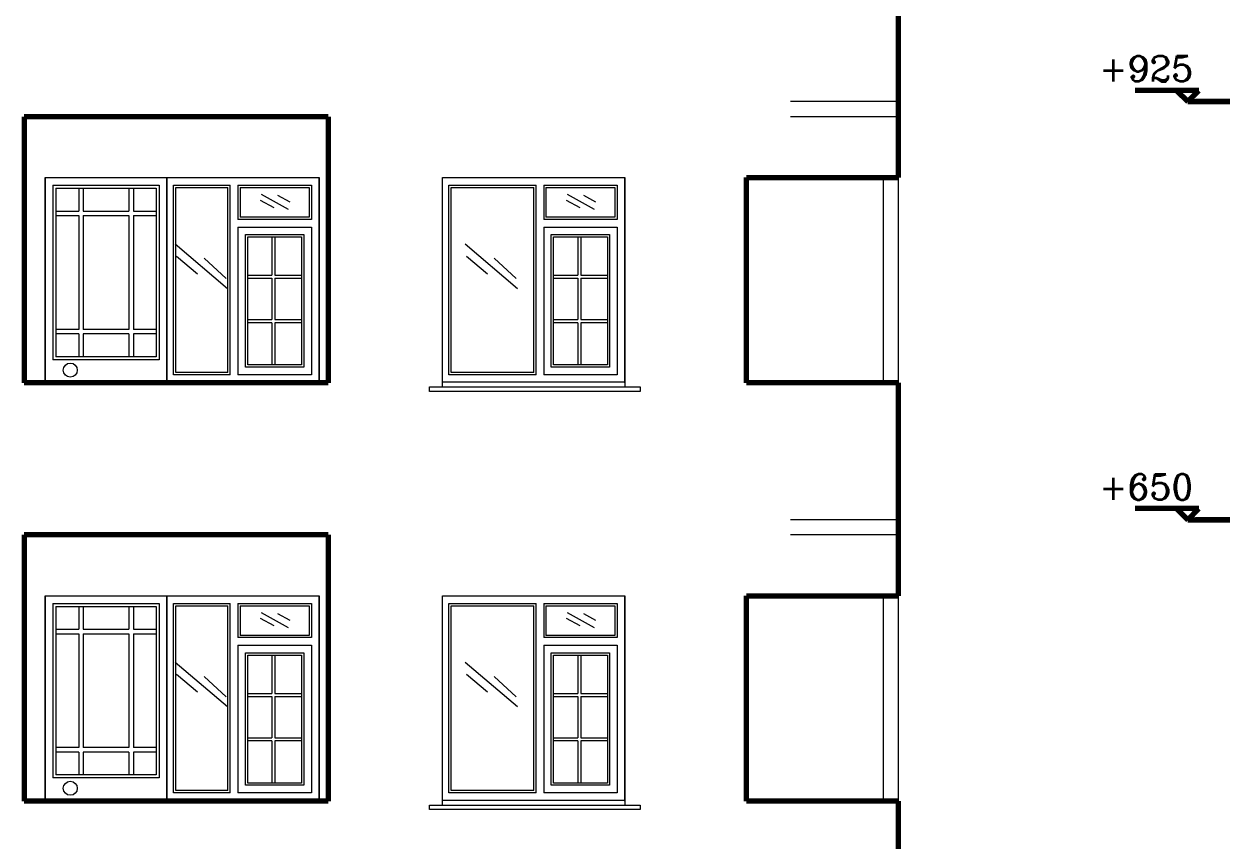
# Model space of a CAD drawing. Header units: millimetres. Extents: x 35860 to 71103, y -11298 to -8385.
# Drawn here: x 58938 to 59730, y -10125 to -9588 of the extents above; entities that cross this region are included whole.
import ezdxf

# ---------------------------------------------------------------- set-up
doc = ezdxf.new("R2010")
doc.units = ezdxf.units.MM
doc.header["$MEASUREMENT"] = 0
doc.layers.get('0').update_dxf_attribs({"lineweight": 15})
doc.layers.add('03_Yazı', color=1, linetype='Continuous', lineweight=30)
doc.layers.add('07', color=3, linetype='Continuous', lineweight=70)
doc.styles.add('ROMANC', font='romanc', dxfattribs={"height": 0.11})

msp = doc.modelspace()

# ---------------------------------------------------------------- linework, layer by layer
for p, q in [((59512.64, -9638.42), (59441.54, -9638.42)), ((59512.64, -9638.42), (59441.54, -9638.42)), ((59512.64, -9648.42), (59441.54, -9648.42)), ((59512.64, -9648.42), (59441.54, -9648.42)), ((58951.53, -9688.42), (58951.53, -9823.42)), ((58951.53, -9688.42), (58951.53, -9820.92)), ((58951.53, -9823.42), (58951.53, -9688.42)), ((58951.53, -9688.42), (58951.53, -9823.42)), ((58951.53, -9688.42), (58951.53, -9820.92)), ((58951.53, -9823.42), (58951.53, -9688.42)), ((58951.53, -9688.42), (58951.53, -9823.42)), ((58951.53, -9688.42), (58951.53, -9820.92)), ((58951.53, -9823.42), (58951.53, -9688.42)), ((58951.53, -9688.42), (58951.53, -9823.42)), ((58951.53, -9688.42), (58951.53, -9823.42)), ((58951.53, -9688.42), (58951.53, -9823.42)), ((58951.53, -9688.42), (58951.53, -9823.42)), ((58951.53, -9688.42), (58951.53, -9823.42)), ((58951.53, -9688.42), (58951.53, -9823.42)), ((58951.53, -9688.42), (59031.53, -9688.42)), ((58951.53, -9688.42), (59031.53, -9688.42)), ((58951.53, -9688.42), (59031.53, -9688.42)), ((58956.53, -9693.42), (58956.53, -9808.23)), ((58956.53, -9693.42), (59026.53, -9693.42)), ((58956.53, -9693.42), (58956.53, -9808.23)), ((58956.53, -9693.42), (59026.53, -9693.42)), ((58956.53, -9693.42), (58956.53, -9808.23)), ((58956.53, -9693.42), (59026.53, -9693.42)), ((58958.53, -9695.42), (58958.53, -9806.23)), ((58958.53, -9695.42), (59024.53, -9695.42)), ((58958.53, -9695.42), (58958.53, -9806.23)), ((58958.53, -9695.42), (59024.53, -9695.42)), ((58958.53, -9695.42), (58958.53, -9806.23)), ((58958.53, -9695.42), (59024.53, -9695.42)), ((58973.53, -9695.42), (58973.53, -9710.42)), ((58973.53, -9695.42), (58973.53, -9710.42)), ((58973.53, -9695.42), (58973.53, -9710.42)), ((58976.53, -9695.42), (58976.53, -9710.42)), ((58976.53, -9695.42), (58976.53, -9710.42)), ((58976.53, -9695.42), (58976.53, -9710.42)), ((59006.53, -9695.42), (59006.53, -9710.42)), ((59006.53, -9695.42), (59006.53, -9710.42)), ((59006.53, -9695.42), (59006.53, -9710.42)), ((59009.53, -9695.42), (59009.53, -9710.42)), ((59009.53, -9695.42), (59009.53, -9710.42)), ((59009.53, -9695.42), (59009.53, -9710.42)), ((59024.53, -9695.42), (59024.53, -9806.23)), ((59024.53, -9695.42), (59024.53, -9806.23)), ((59024.53, -9695.42), (59024.53, -9806.23)), ((59026.53, -9693.42), (59026.53, -9808.23)), ((59026.53, -9693.42), (59026.53, -9808.23)), ((59026.53, -9693.42), (59026.53, -9808.23)), ((59031.53, -9823.42), (59031.53, -9688.42)), ((59031.53, -9688.42), (59131.53, -9688.42)), ((59031.53, -9823.42), (59031.53, -9688.42)), ((59031.53, -9688.42), (59131.53, -9688.42)), ((59031.53, -9823.04), (59031.53, -9688.42)), ((59031.53, -9688.42), (59131.53, -9688.42)), ((59031.53, -9688.42), (59031.53, -9823.42)), ((59031.53, -9688.42), (59031.53, -9823.42)), ((59031.53, -9688.42), (59031.53, -9823.42)), ((59035.79, -9746.42), (59035.79, -9693.42)), ((59035.79, -9693.42), (59073.14, -9693.42)), ((59035.79, -9746.42), (59035.79, -9693.42)), ((59035.79, -9693.42), (59073.14, -9693.42)), ((59035.79, -9746.42), (59035.79, -9693.42)), ((59035.79, -9693.42), (59073.14, -9693.42)), ((59037.29, -9694.92), (59071.64, -9694.92)), ((59037.29, -9741.42), (59037.29, -9694.92)), ((59037.29, -9694.92), (59071.64, -9694.92)), ((59037.29, -9741.42), (59037.29, -9694.92)), ((59037.29, -9694.92), (59071.64, -9694.92)), ((59037.29, -9741.42), (59037.29, -9694.92)), ((59071.64, -9738.92), (59071.64, -9694.92)), ((59071.64, -9738.92), (59071.64, -9694.92)), ((59071.64, -9738.92), (59071.64, -9694.92)), ((59073.14, -9743.92), (59073.14, -9693.42)), ((59073.14, -9743.92), (59073.14, -9693.42)), ((59073.14, -9743.92), (59073.14, -9693.42)), ((59078.14, -9693.42), (59078.14, -9715.92)), ((59078.14, -9693.42), (59126.53, -9693.42)), ((59078.14, -9693.42), (59078.14, -9715.92)), ((59078.14, -9693.42), (59126.53, -9693.42)), ((59078.14, -9693.42), (59078.14, -9715.92)), ((59078.14, -9693.42), (59126.53, -9693.42)), ((59079.64, -9694.92), (59079.64, -9714.42)), ((59079.64, -9694.92), (59125.03, -9694.92)), ((59079.64, -9694.92), (59079.64, -9714.42)), ((59079.64, -9694.92), (59125.03, -9694.92)), ((59079.64, -9694.92), (59079.64, -9714.42)), ((59079.64, -9694.92), (59125.03, -9694.92)), ((59125.03, -9694.92), (59125.03, -9714.42)), ((59125.03, -9694.92), (59125.03, -9714.42)), ((59125.03, -9694.92), (59125.03, -9714.42)), ((59126.53, -9693.42), (59126.53, -9715.92)), ((59126.53, -9693.42), (59126.53, -9715.92)), ((59126.53, -9693.42), (59126.53, -9715.92)), ((59131.53, -9688.42), (59131.53, -9823.42)), ((59131.53, -9688.42), (59131.53, -9820.92)), ((59131.53, -9823.42), (59131.53, -9688.42)), ((59131.53, -9688.42), (59131.53, -9823.42)), ((59131.53, -9688.42), (59131.53, -9820.92)), ((59131.53, -9823.42), (59131.53, -9688.42)), ((59131.53, -9688.42), (59131.53, -9823.42)), ((59131.53, -9688.42), (59131.53, -9820.92)), ((59131.53, -9823.42), (59131.53, -9688.42)), ((59212.64, -9826.04), (59212.64, -9688.42)), ((59212.64, -9826.04), (59212.64, -9688.42)), ((59212.64, -9823.04), (59212.64, -9688.42)), ((59212.64, -9688.42), (59332.64, -9688.42)), ((59216.9, -9746.42), (59216.9, -9693.42)), ((59216.9, -9746.42), (59216.9, -9693.42)), ((59216.9, -9746.42), (59216.9, -9693.42)), ((59216.9, -9693.42), (59274.25, -9693.42)), ((59218.4, -9741.42), (59218.4, -9694.92)), ((59218.4, -9741.42), (59218.4, -9694.92)), ((59218.4, -9694.92), (59272.75, -9694.92)), ((59218.4, -9741.42), (59218.4, -9694.92)), ((59232.64, -9688.42), (59332.64, -9688.42)), ((59232.64, -9688.42), (59332.64, -9688.42)), ((59236.9, -9693.42), (59274.25, -9693.42)), ((59236.9, -9693.42), (59274.25, -9693.42)), ((59238.4, -9694.92), (59272.75, -9694.92)), ((59238.4, -9694.92), (59272.75, -9694.92)), ((59272.75, -9738.92), (59272.75, -9694.92)), ((59272.75, -9738.92), (59272.75, -9694.92)), ((59272.75, -9738.92), (59272.75, -9694.92)), ((59274.25, -9743.92), (59274.25, -9693.42)), ((59274.25, -9743.92), (59274.25, -9693.42)), ((59274.25, -9743.92), (59274.25, -9693.42)), ((59279.25, -9693.42), (59279.25, -9715.92)), ((59279.25, -9693.42), (59327.64, -9693.42)), ((59279.25, -9693.42), (59279.25, -9715.92)), ((59279.25, -9693.42), (59327.64, -9693.42)), ((59279.25, -9693.42), (59279.25, -9715.92)), ((59279.25, -9693.42), (59327.64, -9693.42)), ((59280.75, -9694.92), (59280.75, -9714.42)), ((59280.75, -9694.92), (59326.14, -9694.92)), ((59280.75, -9694.92), (59280.75, -9714.42)), ((59280.75, -9694.92), (59326.14, -9694.92)), ((59280.75, -9694.92), (59280.75, -9714.42)), ((59280.75, -9694.92), (59326.14, -9694.92)), ((59326.14, -9694.92), (59326.14, -9714.42)), ((59326.14, -9694.92), (59326.14, -9714.42)), ((59326.14, -9694.92), (59326.14, -9714.42)), ((59327.64, -9693.42), (59327.64, -9715.92)), ((59327.64, -9693.42), (59327.64, -9715.92)), ((59327.64, -9693.42), (59327.64, -9715.92)), ((59332.64, -9688.42), (59332.64, -9826.04)), ((59332.64, -9688.42), (59332.64, -9820.92)), ((59332.64, -9823.42), (59332.64, -9688.42)), ((59332.64, -9688.42), (59332.64, -9826.04)), ((59332.64, -9688.42), (59332.64, -9820.92)), ((59332.64, -9823.42), (59332.64, -9688.42)), ((59332.64, -9688.42), (59332.64, -9826.04)), ((59332.64, -9688.42), (59332.64, -9820.92)), ((59332.64, -9823.42), (59332.64, -9688.42)), ((59502.64, -9823.42), (59502.64, -9688.42)), ((59512.64, -9823.42), (59512.64, -9688.42)), ((59102.07, -9708.27), (59093.11, -9703.42)), ((59111.51, -9709.48), (59093.83, -9699.55)), ((59112.48, -9704.63), (59104.49, -9700.28)), ((59303.18, -9708.27), (59294.22, -9703.42)), ((59312.63, -9709.48), (59294.94, -9699.55)), ((59313.6, -9704.63), (59305.6, -9700.28)), ((58958.53, -9710.42), (58973.53, -9710.42)), ((58958.53, -9710.42), (58973.53, -9710.42)), ((58958.53, -9710.42), (58973.53, -9710.42)), ((58976.53, -9710.42), (59006.53, -9710.42)), ((58976.53, -9710.42), (59006.53, -9710.42)), ((58976.53, -9710.42), (59006.53, -9710.42)), ((59009.53, -9710.42), (59024.53, -9710.42)), ((59009.53, -9710.42), (59024.53, -9710.42)), ((59009.53, -9710.42), (59024.53, -9710.42)), ((58958.53, -9713.42), (58973.53, -9713.42)), ((58958.53, -9713.42), (58973.53, -9713.42)), ((58958.53, -9713.42), (58973.53, -9713.42)), ((58973.53, -9713.42), (58973.53, -9788.23)), ((58973.53, -9713.42), (58973.53, -9788.23)), ((58973.53, -9713.42), (58973.53, -9788.23)), ((58976.53, -9713.42), (58976.53, -9788.23)), ((58976.53, -9713.42), (59006.53, -9713.42)), ((58976.53, -9713.42), (58976.53, -9788.23)), ((58976.53, -9713.42), (59006.53, -9713.42)), ((58976.53, -9713.42), (58976.53, -9788.23)), ((58976.53, -9713.42), (59006.53, -9713.42)), ((59006.53, -9713.42), (59006.53, -9788.23)), ((59006.53, -9713.42), (59006.53, -9788.23)), ((59006.53, -9713.42), (59006.53, -9788.23)), ((59009.53, -9713.42), (59009.53, -9788.23)), ((59009.53, -9713.42), (59024.53, -9713.42)), ((59009.53, -9713.42), (59009.53, -9788.23)), ((59009.53, -9713.42), (59024.53, -9713.42)), ((59009.53, -9713.42), (59009.53, -9788.23)), ((59009.53, -9713.42), (59024.53, -9713.42)), ((59126.53, -9715.92), (59078.14, -9715.92)), ((59126.53, -9715.92), (59078.14, -9715.92)), ((59126.53, -9715.92), (59078.14, -9715.92)), ((59125.03, -9714.42), (59079.64, -9714.42)), ((59125.03, -9714.42), (59079.64, -9714.42)), ((59125.03, -9714.42), (59079.64, -9714.42)), ((59327.64, -9715.92), (59279.25, -9715.92)), ((59327.64, -9715.92), (59279.25, -9715.92)), ((59327.64, -9715.92), (59279.25, -9715.92)), ((59326.14, -9714.42), (59280.75, -9714.42)), ((59326.14, -9714.42), (59280.75, -9714.42)), ((59326.14, -9714.42), (59280.75, -9714.42)), ((59071.64, -9816.54), (59071.64, -9722.42)), ((59071.64, -9816.54), (59071.64, -9722.42)), ((59071.64, -9816.54), (59071.64, -9722.42)), ((59073.14, -9818.04), (59073.14, -9720.92)), ((59073.14, -9818.04), (59073.14, -9720.92)), ((59073.14, -9818.04), (59073.14, -9720.92)), ((59078.14, -9720.92), (59078.14, -9818.04)), ((59078.14, -9720.92), (59126.53, -9720.92)), ((59078.14, -9720.92), (59078.14, -9818.04)), ((59078.14, -9720.92), (59126.53, -9720.92)), ((59078.14, -9720.92), (59078.14, -9818.04)), ((59078.14, -9720.92), (59126.53, -9720.92)), ((59083.14, -9813.04), (59083.14, -9725.92)), ((59083.14, -9725.92), (59121.53, -9725.92)), ((59083.14, -9813.04), (59083.14, -9725.92)), ((59083.14, -9725.92), (59121.53, -9725.92)), ((59083.14, -9813.04), (59083.14, -9725.92)), ((59083.14, -9725.92), (59121.53, -9725.92)), ((59084.64, -9811.54), (59084.64, -9727.42)), ((59084.64, -9727.42), (59120.03, -9727.42)), ((59084.64, -9811.54), (59084.64, -9727.42)), ((59084.64, -9727.42), (59120.03, -9727.42)), ((59084.64, -9811.54), (59084.64, -9727.42)), ((59084.64, -9727.42), (59120.03, -9727.42)), ((59100.58, -9727.42), (59100.58, -9752.64)), ((59100.58, -9727.42), (59100.58, -9752.64)), ((59100.58, -9727.42), (59100.58, -9752.64)), ((59102.58, -9727.42), (59102.58, -9752.64)), ((59102.58, -9727.42), (59102.58, -9752.64)), ((59102.58, -9727.42), (59102.58, -9752.64)), ((59120.03, -9727.42), (59120.03, -9811.54)), ((59120.03, -9727.42), (59120.03, -9811.54)), ((59120.03, -9727.42), (59120.03, -9811.54)), ((59121.53, -9725.92), (59121.53, -9813.04)), ((59121.53, -9725.92), (59121.53, -9813.04)), ((59121.53, -9725.92), (59121.53, -9813.04)), ((59126.53, -9720.92), (59126.53, -9818.04)), ((59126.53, -9720.92), (59126.53, -9818.04)), ((59126.53, -9720.92), (59126.53, -9818.04)), ((59272.75, -9816.54), (59272.75, -9722.42)), ((59272.75, -9816.54), (59272.75, -9722.42)), ((59272.75, -9816.54), (59272.75, -9722.42)), ((59274.25, -9818.04), (59274.25, -9720.92)), ((59274.25, -9818.04), (59274.25, -9720.92)), ((59274.25, -9818.04), (59274.25, -9720.92)), ((59279.25, -9720.92), (59279.25, -9818.04)), ((59279.25, -9720.92), (59327.64, -9720.92)), ((59279.25, -9720.92), (59279.25, -9818.04)), ((59279.25, -9720.92), (59327.64, -9720.92)), ((59279.25, -9720.92), (59279.25, -9818.04)), ((59279.25, -9720.92), (59327.64, -9720.92)), ((59284.25, -9813.04), (59284.25, -9725.92)), ((59284.25, -9725.92), (59322.64, -9725.92)), ((59284.25, -9813.04), (59284.25, -9725.92)), ((59284.25, -9725.92), (59322.64, -9725.92)), ((59284.25, -9813.04), (59284.25, -9725.92)), ((59284.25, -9725.92), (59322.64, -9725.92)), ((59285.75, -9811.54), (59285.75, -9727.42)), ((59285.75, -9727.42), (59321.14, -9727.42)), ((59285.75, -9811.54), (59285.75, -9727.42)), ((59285.75, -9727.42), (59321.14, -9727.42)), ((59285.75, -9811.54), (59285.75, -9727.42)), ((59285.75, -9727.42), (59321.14, -9727.42)), ((59301.7, -9727.42), (59301.7, -9752.64)), ((59301.7, -9727.42), (59301.7, -9752.64)), ((59301.7, -9727.42), (59301.7, -9752.64)), ((59303.7, -9727.42), (59303.7, -9752.64)), ((59303.7, -9727.42), (59303.7, -9752.64)), ((59303.7, -9727.42), (59303.7, -9752.64)), ((59321.14, -9727.42), (59321.14, -9811.54)), ((59321.14, -9727.42), (59321.14, -9811.54)), ((59321.14, -9727.42), (59321.14, -9811.54)), ((59322.64, -9725.92), (59322.64, -9813.04)), ((59322.64, -9725.92), (59322.64, -9813.04)), ((59322.64, -9725.92), (59322.64, -9813.04)), ((59327.64, -9720.92), (59327.64, -9818.04)), ((59327.64, -9720.92), (59327.64, -9818.04)), ((59327.64, -9720.92), (59327.64, -9818.04)), ((59035.79, -9818.04), (59035.79, -9733.42)), ((59035.79, -9818.04), (59035.79, -9733.42)), ((59035.79, -9818.04), (59035.79, -9733.42)), ((59071.27, -9761.53), (59036.87, -9732.24)), ((59037.29, -9816.54), (59037.29, -9734.92)), ((59037.29, -9816.54), (59037.29, -9734.92)), ((59037.29, -9816.54), (59037.29, -9734.92)), ((59216.9, -9818.04), (59216.9, -9733.42)), ((59216.9, -9818.04), (59216.9, -9733.42)), ((59216.9, -9818.04), (59216.9, -9733.42)), ((59218.4, -9816.54), (59218.4, -9734.92)), ((59218.4, -9816.54), (59218.4, -9734.92)), ((59218.4, -9816.54), (59218.4, -9734.92)), ((59262, -9761.53), (59227.61, -9732.24)), ((59051.65, -9751.85), (59037.84, -9740.23)), ((59070.54, -9754.75), (59056.01, -9741.44)), ((59242.38, -9751.85), (59228.57, -9740.23)), ((59261.27, -9754.75), (59246.74, -9741.44)), ((59084.64, -9752.64), (59100.58, -9752.64)), ((59084.64, -9752.64), (59100.58, -9752.64)), ((59084.64, -9752.64), (59100.58, -9752.64)), ((59084.64, -9754.64), (59100.58, -9754.64)), ((59084.64, -9754.64), (59100.58, -9754.64)), ((59084.64, -9754.64), (59100.58, -9754.64)), ((59100.58, -9754.64), (59100.58, -9781.73)), ((59100.58, -9754.64), (59100.58, -9781.73)), ((59100.58, -9754.64), (59100.58, -9781.73)), ((59102.58, -9752.64), (59120.03, -9752.64)), ((59102.58, -9752.64), (59120.03, -9752.64)), ((59102.58, -9752.64), (59120.03, -9752.64)), ((59102.58, -9754.64), (59102.58, -9781.73)), ((59102.58, -9754.64), (59120.03, -9754.64)), ((59102.58, -9754.64), (59102.58, -9781.73)), ((59102.58, -9754.64), (59120.03, -9754.64)), ((59102.58, -9754.64), (59102.58, -9781.73)), ((59102.58, -9754.64), (59120.03, -9754.64)), ((59285.75, -9752.64), (59301.7, -9752.64)), ((59285.75, -9752.64), (59301.7, -9752.64)), ((59285.75, -9752.64), (59301.7, -9752.64)), ((59285.75, -9754.64), (59301.7, -9754.64)), ((59285.75, -9754.64), (59301.7, -9754.64)), ((59285.75, -9754.64), (59301.7, -9754.64)), ((59301.7, -9754.64), (59301.7, -9781.73)), ((59301.7, -9754.64), (59301.7, -9781.73)), ((59301.7, -9754.64), (59301.7, -9781.73)), ((59303.7, -9752.64), (59321.14, -9752.64)), ((59303.7, -9752.64), (59321.14, -9752.64)), ((59303.7, -9752.64), (59321.14, -9752.64)), ((59303.7, -9754.64), (59303.7, -9781.73)), ((59303.7, -9754.64), (59321.14, -9754.64)), ((59303.7, -9754.64), (59303.7, -9781.73)), ((59303.7, -9754.64), (59321.14, -9754.64)), ((59303.7, -9754.64), (59303.7, -9781.73)), ((59303.7, -9754.64), (59321.14, -9754.64)), ((59084.64, -9781.73), (59100.58, -9781.73)), ((59084.64, -9781.73), (59100.58, -9781.73)), ((59084.64, -9781.73), (59100.58, -9781.73)), ((59102.58, -9781.73), (59120.12, -9781.73)), ((59102.58, -9781.73), (59120.12, -9781.73)), ((59102.58, -9781.73), (59120.12, -9781.73)), ((59285.75, -9781.73), (59301.7, -9781.73)), ((59285.75, -9781.73), (59301.7, -9781.73)), ((59285.75, -9781.73), (59301.7, -9781.73)), ((59303.7, -9781.73), (59321.23, -9781.73)), ((59303.7, -9781.73), (59321.23, -9781.73)), ((59303.7, -9781.73), (59321.23, -9781.73)), ((58973.53, -9788.23), (58958.53, -9788.23)), ((58973.53, -9788.23), (58958.53, -9788.23)), ((58973.53, -9788.23), (58958.53, -9788.23)), ((59006.53, -9788.23), (58976.53, -9788.23)), ((59006.53, -9788.23), (58976.53, -9788.23)), ((59006.53, -9788.23), (58976.53, -9788.23)), ((59024.53, -9788.23), (59009.53, -9788.23)), ((59024.53, -9788.23), (59009.53, -9788.23)), ((59024.53, -9788.23), (59009.53, -9788.23)), ((59100.58, -9783.87), (59084.64, -9783.87)), ((59100.58, -9783.87), (59084.64, -9783.87)), ((59100.58, -9783.87), (59084.64, -9783.87)), ((59100.58, -9783.87), (59100.58, -9811.54)), ((59100.58, -9783.87), (59100.58, -9811.54)), ((59100.58, -9783.87), (59100.58, -9811.54)), ((59102.58, -9783.87), (59102.58, -9811.54)), ((59120.03, -9783.87), (59102.58, -9783.87)), ((59102.58, -9783.87), (59102.58, -9811.54)), ((59120.03, -9783.87), (59102.58, -9783.87)), ((59102.58, -9783.87), (59102.58, -9811.54)), ((59120.03, -9783.87), (59102.58, -9783.87)), ((59301.7, -9783.87), (59285.75, -9783.87)), ((59301.7, -9783.87), (59285.75, -9783.87)), ((59301.7, -9783.87), (59285.75, -9783.87)), ((59301.7, -9783.87), (59301.7, -9811.54)), ((59301.7, -9783.87), (59301.7, -9811.54)), ((59301.7, -9783.87), (59301.7, -9811.54)), ((59303.7, -9783.87), (59303.7, -9811.54)), ((59321.14, -9783.87), (59303.7, -9783.87)), ((59303.7, -9783.87), (59303.7, -9811.54)), ((59321.14, -9783.87), (59303.7, -9783.87)), ((59303.7, -9783.87), (59303.7, -9811.54)), ((59321.14, -9783.87), (59303.7, -9783.87)), ((58973.53, -9791.23), (58958.53, -9791.23)), ((58973.53, -9791.23), (58958.53, -9791.23)), ((58973.53, -9791.23), (58958.53, -9791.23)), ((58973.53, -9791.23), (58973.53, -9806.23)), ((58973.53, -9791.23), (58973.53, -9806.23)), ((58973.53, -9791.23), (58973.53, -9806.23)), ((59006.53, -9791.23), (58976.53, -9791.23)), ((58976.53, -9791.23), (58976.53, -9806.23)), ((59006.53, -9791.23), (58976.53, -9791.23)), ((58976.53, -9791.23), (58976.53, -9806.23)), ((59006.53, -9791.23), (58976.53, -9791.23)), ((58976.53, -9791.23), (58976.53, -9806.23)), ((59006.53, -9791.23), (59006.53, -9806.23)), ((59006.53, -9791.23), (59006.53, -9806.23)), ((59006.53, -9791.23), (59006.53, -9806.23)), ((59009.53, -9791.23), (59009.53, -9806.23)), ((59024.53, -9791.23), (59009.53, -9791.23)), ((59009.53, -9791.23), (59009.53, -9806.23)), ((59024.53, -9791.23), (59009.53, -9791.23)), ((59009.53, -9791.23), (59009.53, -9806.23)), ((59024.53, -9791.23), (59009.53, -9791.23)), ((59024.53, -9806.23), (58958.53, -9806.23)), ((59024.53, -9806.23), (58958.53, -9806.23)), ((59024.53, -9806.23), (58958.53, -9806.23)), ((59026.53, -9808.23), (58956.53, -9808.23)), ((59026.53, -9808.23), (58956.53, -9808.23)), ((59026.53, -9808.23), (58956.53, -9808.23)), ((59121.53, -9813.04), (59083.14, -9813.04)), ((59121.53, -9813.04), (59083.14, -9813.04)), ((59121.53, -9813.04), (59083.14, -9813.04)), ((59120.03, -9811.54), (59084.64, -9811.54)), ((59120.03, -9811.54), (59084.64, -9811.54)), ((59120.03, -9811.54), (59084.64, -9811.54)), ((59322.64, -9813.04), (59284.25, -9813.04)), ((59322.64, -9813.04), (59284.25, -9813.04)), ((59322.64, -9813.04), (59284.25, -9813.04)), ((59321.14, -9811.54), (59285.75, -9811.54)), ((59321.14, -9811.54), (59285.75, -9811.54)), ((59321.14, -9811.54), (59285.75, -9811.54)), ((59073.14, -9818.04), (59035.79, -9818.04)), ((59073.14, -9818.04), (59035.79, -9818.04)), ((59073.14, -9818.04), (59035.79, -9818.04)), ((59071.64, -9816.54), (59037.29, -9816.54)), ((59071.64, -9816.54), (59037.29, -9816.54)), ((59071.64, -9816.54), (59037.29, -9816.54)), ((59126.53, -9818.04), (59078.14, -9818.04)), ((59126.53, -9818.04), (59078.14, -9818.04)), ((59126.53, -9818.04), (59078.14, -9818.04)), ((59274.25, -9818.04), (59216.9, -9818.04)), ((59272.75, -9816.54), (59218.4, -9816.54)), ((59274.25, -9818.04), (59236.9, -9818.04)), ((59274.25, -9818.04), (59236.9, -9818.04)), ((59272.75, -9816.54), (59238.4, -9816.54)), ((59272.75, -9816.54), (59238.4, -9816.54)), ((59327.64, -9818.04), (59279.25, -9818.04)), ((59327.64, -9818.04), (59279.25, -9818.04)), ((59327.64, -9818.04), (59279.25, -9818.04)), ((59204.14, -9829.04), (59204.14, -9826.04)), ((59204.14, -9829.04), (59204.14, -9826.04)), ((59204.14, -9829.04), (59204.14, -9826.04)), ((59204.14, -9826.04), (59342.64, -9826.04)), ((59342.64, -9829.04), (59204.14, -9829.04)), ((59332.64, -9823.04), (59212.64, -9823.04)), ((59224.14, -9826.04), (59342.64, -9826.04)), ((59224.14, -9826.04), (59342.64, -9826.04)), ((59342.64, -9829.04), (59224.14, -9829.04)), ((59342.64, -9829.04), (59224.14, -9829.04)), ((59332.64, -9823.04), (59232.64, -9823.04)), ((59332.64, -9823.04), (59232.64, -9823.04)), ((59332.64, -9823.42), (59332.64, -9823.42)), ((59332.64, -9823.42), (59332.64, -9826.04)), ((59332.64, -9823.42), (59332.64, -9823.42)), ((59332.64, -9823.42), (59332.64, -9826.04)), ((59332.64, -9823.42), (59332.64, -9823.42)), ((59332.64, -9823.42), (59332.64, -9826.04)), ((59342.64, -9826.04), (59342.64, -9829.04)), ((59342.64, -9826.04), (59342.64, -9829.04)), ((59342.64, -9826.04), (59342.64, -9829.04)), ((59512.64, -9913.42), (59441.54, -9913.42)), ((59512.64, -9913.42), (59441.54, -9913.42)), ((59512.64, -9923.42), (59441.54, -9923.42)), ((59512.64, -9923.42), (59441.54, -9923.42)), ((58951.53, -9963.42), (58951.53, -10098.42)), ((58951.53, -9963.42), (58951.53, -10095.92)), ((58951.53, -10098.42), (58951.53, -9963.42)), ((58951.53, -9963.42), (58951.53, -10098.42)), ((58951.53, -9963.42), (58951.53, -10095.92)), ((58951.53, -10098.42), (58951.53, -9963.42)), ((58951.53, -9963.42), (58951.53, -10098.42)), ((58951.53, -9963.42), (58951.53, -10095.92)), ((58951.53, -10098.42), (58951.53, -9963.42)), ((58951.53, -9963.42), (58951.53, -10098.42)), ((58951.53, -9963.42), (58951.53, -10098.42)), ((58951.53, -9963.42), (58951.53, -10098.42)), ((58951.53, -9963.42), (58951.53, -10098.42)), ((58951.53, -9963.42), (58951.53, -10098.42)), ((58951.53, -9963.42), (58951.53, -10098.42)), ((58951.53, -9963.42), (59031.53, -9963.42)), ((58951.53, -9963.42), (59031.53, -9963.42)), ((58951.53, -9963.42), (59031.53, -9963.42)), ((59031.53, -10098.42), (59031.53, -9963.42)), ((59031.53, -9963.42), (59131.53, -9963.42)), ((59031.53, -10098.42), (59031.53, -9963.42)), ((59031.53, -9963.42), (59131.53, -9963.42)), ((59031.53, -10098.04), (59031.53, -9963.42)), ((59031.53, -9963.42), (59131.53, -9963.42)), ((59031.53, -9963.42), (59031.53, -10098.42)), ((59031.53, -9963.42), (59031.53, -10098.42)), ((59031.53, -9963.42), (59031.53, -10098.42)), ((59131.53, -9963.42), (59131.53, -10098.42)), ((59131.53, -9963.42), (59131.53, -10095.92)), ((59131.53, -10098.42), (59131.53, -9963.42)), ((59131.53, -9963.42), (59131.53, -10098.42)), ((59131.53, -9963.42), (59131.53, -10095.92)), ((59131.53, -10098.42), (59131.53, -9963.42)), ((59131.53, -9963.42), (59131.53, -10098.42)), ((59131.53, -9963.42), (59131.53, -10095.92)), ((59131.53, -10098.42), (59131.53, -9963.42)), ((59212.64, -10101.04), (59212.64, -9963.42)), ((59212.64, -10101.04), (59212.64, -9963.42)), ((59212.64, -10098.04), (59212.64, -9963.42)), ((59212.64, -9963.42), (59332.64, -9963.42)), ((59232.64, -9963.42), (59332.64, -9963.42)), ((59232.64, -9963.42), (59332.64, -9963.42)), ((59332.64, -9963.42), (59332.64, -10101.04)), ((59332.64, -9963.42), (59332.64, -10095.92)), ((59332.64, -10098.42), (59332.64, -9963.42)), ((59332.64, -9963.42), (59332.64, -10101.04)), ((59332.64, -9963.42), (59332.64, -10095.92)), ((59332.64, -10098.42), (59332.64, -9963.42)), ((59332.64, -9963.42), (59332.64, -10101.04)), ((59332.64, -9963.42), (59332.64, -10095.92)), ((59332.64, -10098.42), (59332.64, -9963.42)), ((59502.64, -10098.42), (59502.64, -9963.42)), ((59512.64, -10098.42), (59512.64, -9963.42)), ((58956.53, -9968.42), (58956.53, -10083.23)), ((58956.53, -9968.42), (59026.53, -9968.42)), ((58956.53, -9968.42), (58956.53, -10083.23)), ((58956.53, -9968.42), (59026.53, -9968.42)), ((58956.53, -9968.42), (58956.53, -10083.23)), ((58956.53, -9968.42), (59026.53, -9968.42)), ((58958.53, -9970.42), (58958.53, -10081.23)), ((58958.53, -9970.42), (59024.53, -9970.42)), ((58958.53, -9970.42), (58958.53, -10081.23)), ((58958.53, -9970.42), (59024.53, -9970.42)), ((58958.53, -9970.42), (58958.53, -10081.23)), ((58958.53, -9970.42), (59024.53, -9970.42)), ((58973.53, -9970.42), (58973.53, -9985.42)), ((58973.53, -9970.42), (58973.53, -9985.42)), ((58973.53, -9970.42), (58973.53, -9985.42)), ((58976.53, -9970.42), (58976.53, -9985.42)), ((58976.53, -9970.42), (58976.53, -9985.42)), ((58976.53, -9970.42), (58976.53, -9985.42)), ((59006.53, -9970.42), (59006.53, -9985.42)), ((59006.53, -9970.42), (59006.53, -9985.42)), ((59006.53, -9970.42), (59006.53, -9985.42)), ((59009.53, -9970.42), (59009.53, -9985.42)), ((59009.53, -9970.42), (59009.53, -9985.42)), ((59009.53, -9970.42), (59009.53, -9985.42)), ((59024.53, -9970.42), (59024.53, -10081.23)), ((59024.53, -9970.42), (59024.53, -10081.23)), ((59024.53, -9970.42), (59024.53, -10081.23)), ((59026.53, -9968.42), (59026.53, -10083.23)), ((59026.53, -9968.42), (59026.53, -10083.23)), ((59026.53, -9968.42), (59026.53, -10083.23)), ((59035.79, -10021.42), (59035.79, -9968.42)), ((59035.79, -9968.42), (59073.14, -9968.42)), ((59035.79, -10021.42), (59035.79, -9968.42)), ((59035.79, -9968.42), (59073.14, -9968.42)), ((59035.79, -10021.42), (59035.79, -9968.42)), ((59035.79, -9968.42), (59073.14, -9968.42)), ((59037.29, -9969.92), (59071.64, -9969.92)), ((59037.29, -10016.42), (59037.29, -9969.92)), ((59037.29, -9969.92), (59071.64, -9969.92)), ((59037.29, -10016.42), (59037.29, -9969.92)), ((59037.29, -9969.92), (59071.64, -9969.92)), ((59037.29, -10016.42), (59037.29, -9969.92)), ((59071.64, -10013.92), (59071.64, -9969.92)), ((59071.64, -10013.92), (59071.64, -9969.92)), ((59071.64, -10013.92), (59071.64, -9969.92)), ((59073.14, -10018.92), (59073.14, -9968.42)), ((59073.14, -10018.92), (59073.14, -9968.42)), ((59073.14, -10018.92), (59073.14, -9968.42)), ((59078.14, -9968.42), (59078.14, -9990.92)), ((59078.14, -9968.42), (59126.53, -9968.42)), ((59078.14, -9968.42), (59078.14, -9990.92)), ((59078.14, -9968.42), (59126.53, -9968.42)), ((59078.14, -9968.42), (59078.14, -9990.92)), ((59078.14, -9968.42), (59126.53, -9968.42)), ((59079.64, -9969.92), (59079.64, -9989.42)), ((59079.64, -9969.92), (59125.03, -9969.92)), ((59079.64, -9969.92), (59079.64, -9989.42)), ((59079.64, -9969.92), (59125.03, -9969.92)), ((59079.64, -9969.92), (59079.64, -9989.42)), ((59079.64, -9969.92), (59125.03, -9969.92)), ((59125.03, -9969.92), (59125.03, -9989.42)), ((59125.03, -9969.92), (59125.03, -9989.42)), ((59125.03, -9969.92), (59125.03, -9989.42)), ((59126.53, -9968.42), (59126.53, -9990.92)), ((59126.53, -9968.42), (59126.53, -9990.92)), ((59126.53, -9968.42), (59126.53, -9990.92)), ((59216.9, -10021.42), (59216.9, -9968.42)), ((59216.9, -10021.42), (59216.9, -9968.42)), ((59216.9, -10021.42), (59216.9, -9968.42)), ((59216.9, -9968.42), (59274.25, -9968.42)), ((59218.4, -10016.42), (59218.4, -9969.92)), ((59218.4, -10016.42), (59218.4, -9969.92)), ((59218.4, -9969.92), (59272.75, -9969.92)), ((59218.4, -10016.42), (59218.4, -9969.92)), ((59236.9, -9968.42), (59274.25, -9968.42)), ((59236.9, -9968.42), (59274.25, -9968.42)), ((59238.4, -9969.92), (59272.75, -9969.92)), ((59238.4, -9969.92), (59272.75, -9969.92)), ((59272.75, -10013.92), (59272.75, -9969.92)), ((59272.75, -10013.92), (59272.75, -9969.92)), ((59272.75, -10013.92), (59272.75, -9969.92)), ((59274.25, -10018.92), (59274.25, -9968.42)), ((59274.25, -10018.92), (59274.25, -9968.42)), ((59274.25, -10018.92), (59274.25, -9968.42)), ((59279.25, -9968.42), (59279.25, -9990.92)), ((59279.25, -9968.42), (59327.64, -9968.42)), ((59279.25, -9968.42), (59279.25, -9990.92)), ((59279.25, -9968.42), (59327.64, -9968.42)), ((59279.25, -9968.42), (59279.25, -9990.92)), ((59279.25, -9968.42), (59327.64, -9968.42)), ((59280.75, -9969.92), (59280.75, -9989.42)), ((59280.75, -9969.92), (59326.14, -9969.92)), ((59280.75, -9969.92), (59280.75, -9989.42)), ((59280.75, -9969.92), (59326.14, -9969.92)), ((59280.75, -9969.92), (59280.75, -9989.42)), ((59280.75, -9969.92), (59326.14, -9969.92)), ((59326.14, -9969.92), (59326.14, -9989.42)), ((59326.14, -9969.92), (59326.14, -9989.42)), ((59326.14, -9969.92), (59326.14, -9989.42)), ((59327.64, -9968.42), (59327.64, -9990.92)), ((59327.64, -9968.42), (59327.64, -9990.92)), ((59327.64, -9968.42), (59327.64, -9990.92)), ((59102.07, -9983.27), (59093.11, -9978.42)), ((59111.51, -9984.48), (59093.83, -9974.55)), ((59112.48, -9979.63), (59104.49, -9975.28)), ((59303.18, -9983.27), (59294.22, -9978.42)), ((59312.63, -9984.48), (59294.94, -9974.55)), ((59313.6, -9979.63), (59305.6, -9975.28)), ((58958.53, -9985.42), (58973.53, -9985.42)), ((58958.53, -9985.42), (58973.53, -9985.42)), ((58958.53, -9985.42), (58973.53, -9985.42)), ((58958.53, -9988.42), (58973.53, -9988.42)), ((58958.53, -9988.42), (58973.53, -9988.42)), ((58958.53, -9988.42), (58973.53, -9988.42)), ((58973.53, -9988.42), (58973.53, -10063.23)), ((58973.53, -9988.42), (58973.53, -10063.23)), ((58973.53, -9988.42), (58973.53, -10063.23)), ((58976.53, -9985.42), (59006.53, -9985.42)), ((58976.53, -9985.42), (59006.53, -9985.42)), ((58976.53, -9985.42), (59006.53, -9985.42)), ((58976.53, -9988.42), (58976.53, -10063.23)), ((58976.53, -9988.42), (59006.53, -9988.42)), ((58976.53, -9988.42), (58976.53, -10063.23)), ((58976.53, -9988.42), (59006.53, -9988.42)), ((58976.53, -9988.42), (58976.53, -10063.23)), ((58976.53, -9988.42), (59006.53, -9988.42)), ((59006.53, -9988.42), (59006.53, -10063.23)), ((59006.53, -9988.42), (59006.53, -10063.23)), ((59006.53, -9988.42), (59006.53, -10063.23)), ((59009.53, -9985.42), (59024.53, -9985.42)), ((59009.53, -9985.42), (59024.53, -9985.42)), ((59009.53, -9985.42), (59024.53, -9985.42)), ((59009.53, -9988.42), (59009.53, -10063.23)), ((59009.53, -9988.42), (59024.53, -9988.42)), ((59009.53, -9988.42), (59009.53, -10063.23)), ((59009.53, -9988.42), (59024.53, -9988.42)), ((59009.53, -9988.42), (59009.53, -10063.23)), ((59009.53, -9988.42), (59024.53, -9988.42)), ((59073.14, -10093.04), (59073.14, -9995.92)), ((59073.14, -10093.04), (59073.14, -9995.92)), ((59073.14, -10093.04), (59073.14, -9995.92)), ((59126.53, -9990.92), (59078.14, -9990.92)), ((59126.53, -9990.92), (59078.14, -9990.92)), ((59126.53, -9990.92), (59078.14, -9990.92)), ((59078.14, -9995.92), (59078.14, -10093.04)), ((59078.14, -9995.92), (59126.53, -9995.92)), ((59078.14, -9995.92), (59078.14, -10093.04)), ((59078.14, -9995.92), (59126.53, -9995.92)), ((59078.14, -9995.92), (59078.14, -10093.04)), ((59078.14, -9995.92), (59126.53, -9995.92)), ((59125.03, -9989.42), (59079.64, -9989.42)), ((59125.03, -9989.42), (59079.64, -9989.42)), ((59125.03, -9989.42), (59079.64, -9989.42)), ((59126.53, -9995.92), (59126.53, -10093.04)), ((59126.53, -9995.92), (59126.53, -10093.04)), ((59126.53, -9995.92), (59126.53, -10093.04)), ((59274.25, -10093.04), (59274.25, -9995.92)), ((59274.25, -10093.04), (59274.25, -9995.92)), ((59274.25, -10093.04), (59274.25, -9995.92)), ((59327.64, -9990.92), (59279.25, -9990.92)), ((59327.64, -9990.92), (59279.25, -9990.92)), ((59327.64, -9990.92), (59279.25, -9990.92)), ((59279.25, -9995.92), (59279.25, -10093.04)), ((59279.25, -9995.92), (59327.64, -9995.92)), ((59279.25, -9995.92), (59279.25, -10093.04)), ((59279.25, -9995.92), (59327.64, -9995.92)), ((59279.25, -9995.92), (59279.25, -10093.04)), ((59279.25, -9995.92), (59327.64, -9995.92)), ((59326.14, -9989.42), (59280.75, -9989.42)), ((59326.14, -9989.42), (59280.75, -9989.42)), ((59326.14, -9989.42), (59280.75, -9989.42)), ((59327.64, -9995.92), (59327.64, -10093.04)), ((59327.64, -9995.92), (59327.64, -10093.04)), ((59327.64, -9995.92), (59327.64, -10093.04)), ((59071.64, -10091.54), (59071.64, -9997.42)), ((59071.64, -10091.54), (59071.64, -9997.42)), ((59071.64, -10091.54), (59071.64, -9997.42)), ((59083.14, -10088.04), (59083.14, -10000.92)), ((59083.14, -10000.92), (59121.53, -10000.92)), ((59083.14, -10088.04), (59083.14, -10000.92)), ((59083.14, -10000.92), (59121.53, -10000.92)), ((59083.14, -10088.04), (59083.14, -10000.92)), ((59083.14, -10000.92), (59121.53, -10000.92)), ((59084.64, -10086.54), (59084.64, -10002.42)), ((59084.64, -10002.42), (59120.03, -10002.42)), ((59084.64, -10086.54), (59084.64, -10002.42)), ((59084.64, -10002.42), (59120.03, -10002.42)), ((59084.64, -10086.54), (59084.64, -10002.42)), ((59084.64, -10002.42), (59120.03, -10002.42)), ((59100.58, -10002.42), (59100.58, -10027.64)), ((59100.58, -10002.42), (59100.58, -10027.64)), ((59100.58, -10002.42), (59100.58, -10027.64)), ((59102.58, -10002.42), (59102.58, -10027.64)), ((59102.58, -10002.42), (59102.58, -10027.64)), ((59102.58, -10002.42), (59102.58, -10027.64)), ((59120.03, -10002.42), (59120.03, -10086.54)), ((59120.03, -10002.42), (59120.03, -10086.54)), ((59120.03, -10002.42), (59120.03, -10086.54)), ((59121.53, -10000.92), (59121.53, -10088.04)), ((59121.53, -10000.92), (59121.53, -10088.04)), ((59121.53, -10000.92), (59121.53, -10088.04)), ((59272.75, -10091.54), (59272.75, -9997.42)), ((59272.75, -10091.54), (59272.75, -9997.42)), ((59272.75, -10091.54), (59272.75, -9997.42)), ((59284.25, -10088.04), (59284.25, -10000.92)), ((59284.25, -10000.92), (59322.64, -10000.92)), ((59284.25, -10088.04), (59284.25, -10000.92)), ((59284.25, -10000.92), (59322.64, -10000.92)), ((59284.25, -10088.04), (59284.25, -10000.92)), ((59284.25, -10000.92), (59322.64, -10000.92)), ((59285.75, -10086.54), (59285.75, -10002.42)), ((59285.75, -10002.42), (59321.14, -10002.42)), ((59285.75, -10086.54), (59285.75, -10002.42)), ((59285.75, -10002.42), (59321.14, -10002.42)), ((59285.75, -10086.54), (59285.75, -10002.42)), ((59285.75, -10002.42), (59321.14, -10002.42)), ((59301.7, -10002.42), (59301.7, -10027.64)), ((59301.7, -10002.42), (59301.7, -10027.64)), ((59301.7, -10002.42), (59301.7, -10027.64)), ((59303.7, -10002.42), (59303.7, -10027.64)), ((59303.7, -10002.42), (59303.7, -10027.64)), ((59303.7, -10002.42), (59303.7, -10027.64)), ((59321.14, -10002.42), (59321.14, -10086.54)), ((59321.14, -10002.42), (59321.14, -10086.54)), ((59321.14, -10002.42), (59321.14, -10086.54)), ((59322.64, -10000.92), (59322.64, -10088.04)), ((59322.64, -10000.92), (59322.64, -10088.04)), ((59322.64, -10000.92), (59322.64, -10088.04)), ((59035.79, -10093.04), (59035.79, -10008.42)), ((59035.79, -10093.04), (59035.79, -10008.42)), ((59035.79, -10093.04), (59035.79, -10008.42)), ((59071.27, -10036.53), (59036.87, -10007.24)), ((59037.29, -10091.54), (59037.29, -10009.92)), ((59037.29, -10091.54), (59037.29, -10009.92)), ((59037.29, -10091.54), (59037.29, -10009.92)), ((59216.9, -10093.04), (59216.9, -10008.42)), ((59216.9, -10093.04), (59216.9, -10008.42)), ((59216.9, -10093.04), (59216.9, -10008.42)), ((59218.4, -10091.54), (59218.4, -10009.92)), ((59218.4, -10091.54), (59218.4, -10009.92)), ((59218.4, -10091.54), (59218.4, -10009.92)), ((59262, -10036.53), (59227.61, -10007.24)), ((59051.65, -10026.85), (59037.84, -10015.23)), ((59070.54, -10029.75), (59056.01, -10016.44)), ((59242.38, -10026.85), (59228.57, -10015.23)), ((59261.27, -10029.75), (59246.74, -10016.44)), ((59084.64, -10027.64), (59100.58, -10027.64)), ((59084.64, -10027.64), (59100.58, -10027.64)), ((59084.64, -10027.64), (59100.58, -10027.64)), ((59102.58, -10027.64), (59120.03, -10027.64)), ((59102.58, -10027.64), (59120.03, -10027.64)), ((59102.58, -10027.64), (59120.03, -10027.64)), ((59285.75, -10027.64), (59301.7, -10027.64)), ((59285.75, -10027.64), (59301.7, -10027.64)), ((59285.75, -10027.64), (59301.7, -10027.64)), ((59303.7, -10027.64), (59321.14, -10027.64)), ((59303.7, -10027.64), (59321.14, -10027.64)), ((59303.7, -10027.64), (59321.14, -10027.64)), ((59084.64, -10029.64), (59100.58, -10029.64)), ((59084.64, -10029.64), (59100.58, -10029.64)), ((59084.64, -10029.64), (59100.58, -10029.64)), ((59100.58, -10029.64), (59100.58, -10056.73)), ((59100.58, -10029.64), (59100.58, -10056.73)), ((59100.58, -10029.64), (59100.58, -10056.73)), ((59102.58, -10029.64), (59102.58, -10056.73)), ((59102.58, -10029.64), (59120.03, -10029.64)), ((59102.58, -10029.64), (59102.58, -10056.73)), ((59102.58, -10029.64), (59120.03, -10029.64)), ((59102.58, -10029.64), (59102.58, -10056.73)), ((59102.58, -10029.64), (59120.03, -10029.64)), ((59285.75, -10029.64), (59301.7, -10029.64)), ((59285.75, -10029.64), (59301.7, -10029.64)), ((59285.75, -10029.64), (59301.7, -10029.64)), ((59301.7, -10029.64), (59301.7, -10056.73)), ((59301.7, -10029.64), (59301.7, -10056.73)), ((59301.7, -10029.64), (59301.7, -10056.73)), ((59303.7, -10029.64), (59303.7, -10056.73)), ((59303.7, -10029.64), (59321.14, -10029.64)), ((59303.7, -10029.64), (59303.7, -10056.73)), ((59303.7, -10029.64), (59321.14, -10029.64)), ((59303.7, -10029.64), (59303.7, -10056.73)), ((59303.7, -10029.64), (59321.14, -10029.64)), ((59084.64, -10056.73), (59100.58, -10056.73)), ((59084.64, -10056.73), (59100.58, -10056.73)), ((59084.64, -10056.73), (59100.58, -10056.73)), ((59100.58, -10058.87), (59084.64, -10058.87)), ((59100.58, -10058.87), (59084.64, -10058.87)), ((59100.58, -10058.87), (59084.64, -10058.87)), ((59100.58, -10058.87), (59100.58, -10086.54)), ((59100.58, -10058.87), (59100.58, -10086.54)), ((59100.58, -10058.87), (59100.58, -10086.54)), ((59102.58, -10056.73), (59120.12, -10056.73)), ((59102.58, -10056.73), (59120.12, -10056.73)), ((59102.58, -10056.73), (59120.12, -10056.73)), ((59102.58, -10058.87), (59102.58, -10086.54)), ((59120.03, -10058.87), (59102.58, -10058.87)), ((59102.58, -10058.87), (59102.58, -10086.54)), ((59120.03, -10058.87), (59102.58, -10058.87)), ((59102.58, -10058.87), (59102.58, -10086.54)), ((59120.03, -10058.87), (59102.58, -10058.87)), ((59285.75, -10056.73), (59301.7, -10056.73)), ((59285.75, -10056.73), (59301.7, -10056.73)), ((59285.75, -10056.73), (59301.7, -10056.73)), ((59301.7, -10058.87), (59285.75, -10058.87)), ((59301.7, -10058.87), (59285.75, -10058.87)), ((59301.7, -10058.87), (59285.75, -10058.87)), ((59301.7, -10058.87), (59301.7, -10086.54)), ((59301.7, -10058.87), (59301.7, -10086.54)), ((59301.7, -10058.87), (59301.7, -10086.54)), ((59303.7, -10056.73), (59321.23, -10056.73)), ((59303.7, -10056.73), (59321.23, -10056.73)), ((59303.7, -10056.73), (59321.23, -10056.73)), ((59303.7, -10058.87), (59303.7, -10086.54)), ((59321.14, -10058.87), (59303.7, -10058.87)), ((59303.7, -10058.87), (59303.7, -10086.54)), ((59321.14, -10058.87), (59303.7, -10058.87)), ((59303.7, -10058.87), (59303.7, -10086.54)), ((59321.14, -10058.87), (59303.7, -10058.87)), ((58973.53, -10063.23), (58958.53, -10063.23)), ((58973.53, -10063.23), (58958.53, -10063.23)), ((58973.53, -10063.23), (58958.53, -10063.23)), ((58973.53, -10066.23), (58958.53, -10066.23)), ((58973.53, -10066.23), (58958.53, -10066.23)), ((58973.53, -10066.23), (58958.53, -10066.23)), ((58973.53, -10066.23), (58973.53, -10081.23)), ((58973.53, -10066.23), (58973.53, -10081.23)), ((58973.53, -10066.23), (58973.53, -10081.23)), ((59006.53, -10063.23), (58976.53, -10063.23)), ((59006.53, -10063.23), (58976.53, -10063.23)), ((59006.53, -10063.23), (58976.53, -10063.23)), ((59006.53, -10066.23), (58976.53, -10066.23)), ((58976.53, -10066.23), (58976.53, -10081.23)), ((59006.53, -10066.23), (58976.53, -10066.23)), ((58976.53, -10066.23), (58976.53, -10081.23)), ((59006.53, -10066.23), (58976.53, -10066.23)), ((58976.53, -10066.23), (58976.53, -10081.23)), ((59006.53, -10066.23), (59006.53, -10081.23)), ((59006.53, -10066.23), (59006.53, -10081.23)), ((59006.53, -10066.23), (59006.53, -10081.23)), ((59024.53, -10063.23), (59009.53, -10063.23)), ((59024.53, -10063.23), (59009.53, -10063.23)), ((59024.53, -10063.23), (59009.53, -10063.23)), ((59009.53, -10066.23), (59009.53, -10081.23)), ((59024.53, -10066.23), (59009.53, -10066.23)), ((59009.53, -10066.23), (59009.53, -10081.23)), ((59024.53, -10066.23), (59009.53, -10066.23)), ((59009.53, -10066.23), (59009.53, -10081.23)), ((59024.53, -10066.23), (59009.53, -10066.23)), ((59026.53, -10083.23), (58956.53, -10083.23)), ((59026.53, -10083.23), (58956.53, -10083.23)), ((59026.53, -10083.23), (58956.53, -10083.23)), ((59024.53, -10081.23), (58958.53, -10081.23)), ((59024.53, -10081.23), (58958.53, -10081.23)), ((59024.53, -10081.23), (58958.53, -10081.23)), ((59071.64, -10091.54), (59037.29, -10091.54)), ((59071.64, -10091.54), (59037.29, -10091.54)), ((59071.64, -10091.54), (59037.29, -10091.54)), ((59121.53, -10088.04), (59083.14, -10088.04)), ((59121.53, -10088.04), (59083.14, -10088.04)), ((59121.53, -10088.04), (59083.14, -10088.04)), ((59120.03, -10086.54), (59084.64, -10086.54)), ((59120.03, -10086.54), (59084.64, -10086.54)), ((59120.03, -10086.54), (59084.64, -10086.54)), ((59272.75, -10091.54), (59218.4, -10091.54)), ((59272.75, -10091.54), (59238.4, -10091.54)), ((59272.75, -10091.54), (59238.4, -10091.54)), ((59322.64, -10088.04), (59284.25, -10088.04)), ((59322.64, -10088.04), (59284.25, -10088.04)), ((59322.64, -10088.04), (59284.25, -10088.04)), ((59321.14, -10086.54), (59285.75, -10086.54)), ((59321.14, -10086.54), (59285.75, -10086.54)), ((59321.14, -10086.54), (59285.75, -10086.54)), ((59073.14, -10093.04), (59035.79, -10093.04)), ((59073.14, -10093.04), (59035.79, -10093.04)), ((59073.14, -10093.04), (59035.79, -10093.04)), ((59126.53, -10093.04), (59078.14, -10093.04)), ((59126.53, -10093.04), (59078.14, -10093.04)), ((59126.53, -10093.04), (59078.14, -10093.04)), ((59332.64, -10098.04), (59212.64, -10098.04)), ((59274.25, -10093.04), (59216.9, -10093.04)), ((59332.64, -10098.04), (59232.64, -10098.04)), ((59332.64, -10098.04), (59232.64, -10098.04)), ((59274.25, -10093.04), (59236.9, -10093.04)), ((59274.25, -10093.04), (59236.9, -10093.04)), ((59327.64, -10093.04), (59279.25, -10093.04)), ((59327.64, -10093.04), (59279.25, -10093.04)), ((59327.64, -10093.04), (59279.25, -10093.04)), ((59332.64, -10098.42), (59332.64, -10098.42)), ((59332.64, -10098.42), (59332.64, -10101.04)), ((59332.64, -10098.42), (59332.64, -10098.42)), ((59332.64, -10098.42), (59332.64, -10101.04)), ((59332.64, -10098.42), (59332.64, -10098.42)), ((59332.64, -10098.42), (59332.64, -10101.04)), ((59204.14, -10104.04), (59204.14, -10101.04)), ((59204.14, -10104.04), (59204.14, -10101.04)), ((59204.14, -10104.04), (59204.14, -10101.04)), ((59204.14, -10101.04), (59342.64, -10101.04)), ((59342.64, -10104.04), (59204.14, -10104.04)), ((59224.14, -10101.04), (59342.64, -10101.04)), ((59224.14, -10101.04), (59342.64, -10101.04)), ((59342.64, -10104.04), (59224.14, -10104.04)), ((59342.64, -10104.04), (59224.14, -10104.04)), ((59342.64, -10101.04), (59342.64, -10104.04)), ((59342.64, -10101.04), (59342.64, -10104.04)), ((59342.64, -10101.04), (59342.64, -10104.04))]:
    msp.add_line(p, q)
for centre in [(58968.01, -9815.01), (58968.01, -9815.01), (58968.01, -9815.01), (58968.01, -10090.01), (58968.01, -10090.01), (58968.01, -10090.01)]:
    msp.add_circle(centre, 4.6)
at = {"layer": '07'}
for p, q in [((59512.64, -9688.42), (59512.64, -9548.42)), ((59710.13, -9631.05), (59668.2, -9631.05)), ((59710.13, -9631.05), (59668.2, -9631.05)), ((59695.38, -9631.05), (59702.76, -9638.42)), ((59702.76, -9638.42), (59710.13, -9631.05)), ((59702.76, -9638.42), (59730.44, -9638.42)), ((59730.44, -9638.42), (59707.94, -9638.42)), ((58937.64, -9648.42), (58937.64, -9823.42)), ((59137.64, -9648.42), (58937.64, -9648.42)), ((59137.64, -9648.42), (59137.64, -9823.42)), ((59412.64, -9823.42), (59412.64, -9688.42)), ((59412.64, -9688.42), (59512.64, -9688.42)), ((59137.64, -9823.42), (58937.64, -9823.42)), ((59512.64, -9823.42), (59412.64, -9823.42)), ((59512.64, -9963.42), (59512.64, -9823.42)), ((59710.13, -9906.05), (59668.2, -9906.05)), ((59710.13, -9906.05), (59668.2, -9906.05)), ((59695.38, -9906.05), (59702.76, -9913.42)), ((59702.76, -9913.42), (59710.13, -9906.05)), ((59702.76, -9913.42), (59730.44, -9913.42)), ((59730.44, -9913.42), (59707.94, -9913.42)), ((58937.64, -9923.42), (58937.64, -10098.42)), ((59137.64, -9923.42), (58937.64, -9923.42)), ((59137.64, -9923.42), (59137.64, -10098.42)), ((59412.64, -10098.42), (59412.64, -9963.42)), ((59412.64, -9963.42), (59512.64, -9963.42)), ((59137.64, -10098.42), (58937.64, -10098.42)), ((59512.64, -10098.42), (59412.64, -10098.42)), ((59512.64, -10238.42), (59512.64, -10098.42))]:
    msp.add_line(p, q, dxfattribs=at)

# ---------------------------------------------------------------- texts
at = {"layer": '03_Yazı', "style": 'ROMANC'}
for s, p in [('+925', (59644.43, -9625.25)), ('+650', (59644.43, -9900.25))]:
    msp.add_text(s, height=16.8, dxfattribs=at).set_placement(p)

doc.saveas('drawing.dxf')
